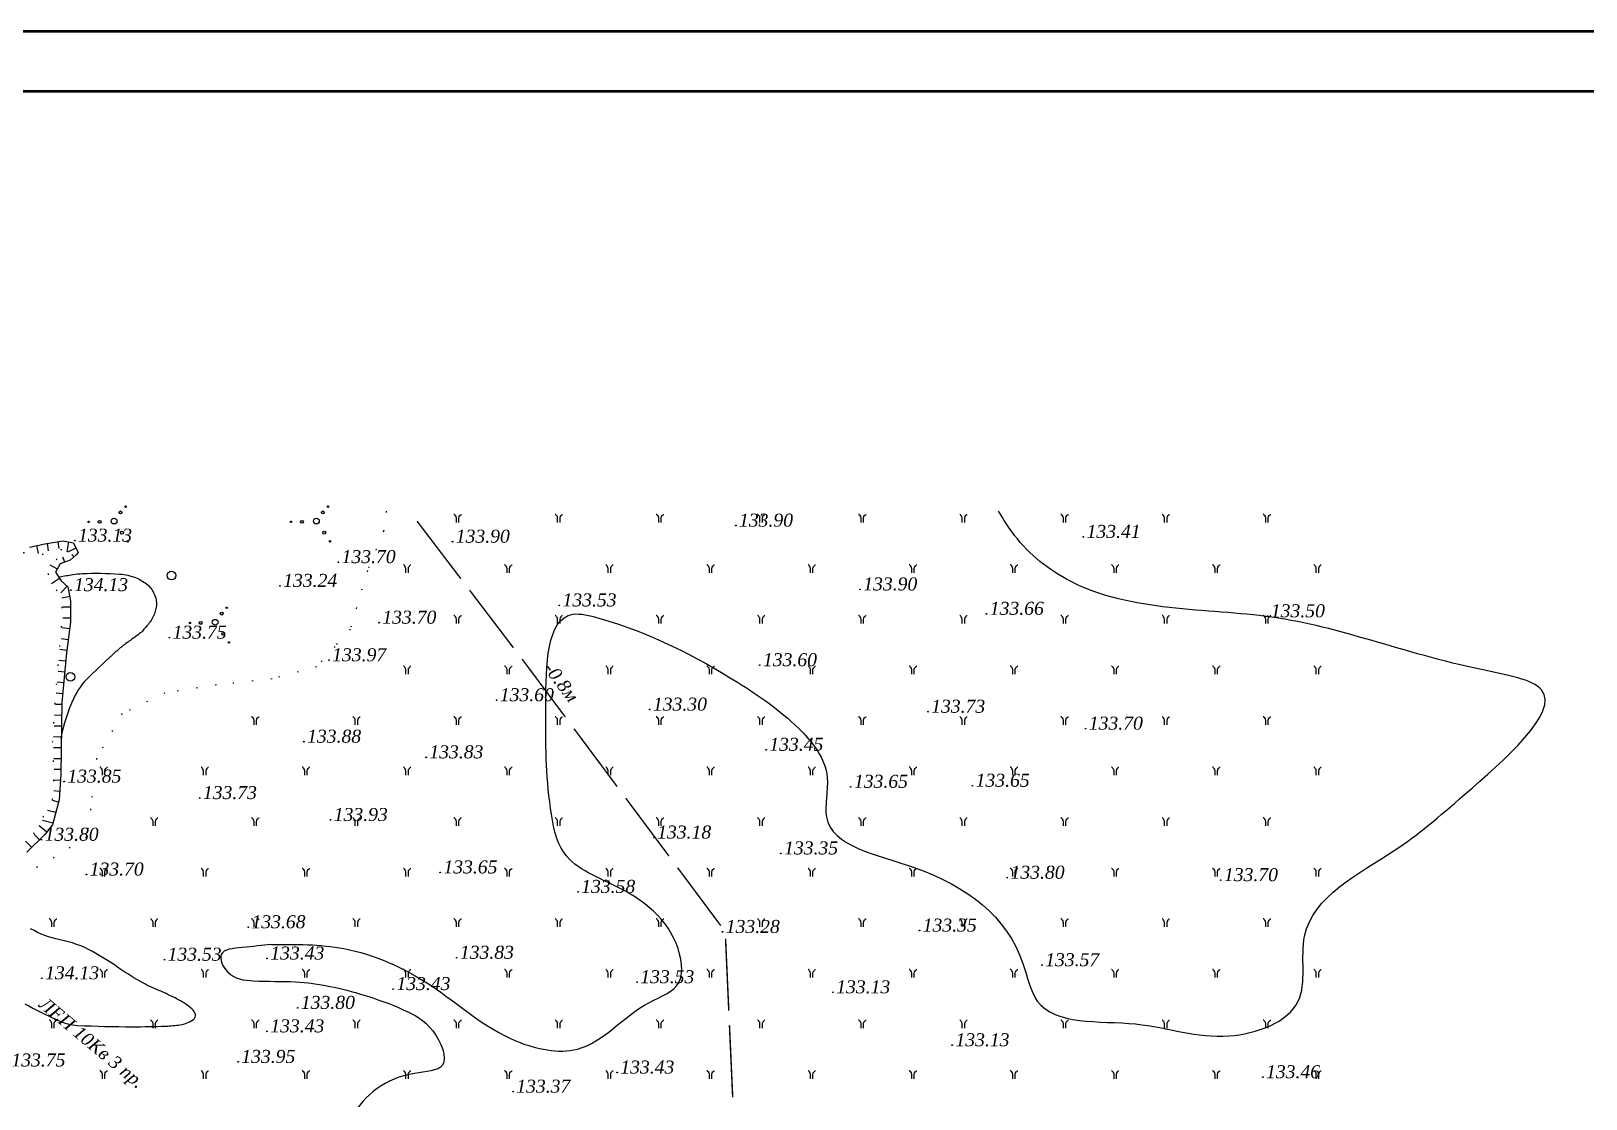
# Model space of a CAD drawing. Header units: millimetres. Extents: x 1400 to 4853, y -623 to 1865.
# Drawn here: x 3080.8 to 3209.9, y 1776.8 to 1865.5 of the extents above; entities that cross this region are included whole.
import ezdxf

# ---------------------------------------------------------------- set-up
doc = ezdxf.new("R2010")
doc.units = ezdxf.units.MM
doc.linetypes.add('ADOT', pattern=[10, 0, -10])
doc.linetypes.add('ADOT1', pattern=[1.6, 0.1, -1.5])
doc.layers.add('01_Північ', color=7, linetype='Continuous')
doc.styles.add('grad', font='timesi.ttf')
doc.styles.add('universw', font='timesi.ttf', dxfattribs={"oblique": 10})

# ---------------------------------------------------------------- blocks, each defined once
blk = doc.blocks.new('395_2')
at = {"linetype": 'Continuous'}
h = blk.add_hatch(color=0, dxfattribs=at)
h.paths.add_polyline_path([(-3.4, -0.1, 1), (-3.6, -0.1, 1)])
h.paths.add_polyline_path([(-2.2, -0.1, 1), (-1.8, -0.1, 1)])
h.paths.add_polyline_path([(1.1, 1.2, 1), (0.7, 1.2, 1)])
h.paths.add_polyline_path([(1.7, 2, 1), (1.5, 2, 1)])
h.paths.add_polyline_path([(0.9, -1.6, 1), (1.3, -1.6, 1)])
h.paths.add_polyline_path([(2, -2.8, 1), (1.8, -2.8, 1)])
at = {"color": 0, "linetype": 'Continuous'}
for centre, radius in [((-3.5, -0.1), 0.1), ((-2, -0.1), 0.2), ((0, 0), 0.4), ((0.9, 1.2), 0.2), ((1.6, 2), 0.1), ((1.1, -1.6), 0.2), ((1.9, -2.8), 0.1)]:
    blk.add_circle(centre, radius, dxfattribs=at)
blk = doc.blocks.new('369')
at = {"color": 0, "linetype": 'Continuous'}
blk.add_circle((0, 0), 0.6, dxfattribs=at)
blk = doc.blocks.new('403')
at = {"color": 0, "linetype": 'Continuous'}
for p, q in [((-0.45, 1.11), (-0.52, 1.11)), ((-0.38, 1.02), (-0.45, 1.11)), ((-0.31, 0.94), (-0.38, 1.02)), ((-0.21, 0.81), (-0.31, 0.94)), ((-0.17, 0.59), (-0.21, 0.81)), ((-0.17, 0), (-0.17, 0.59)), ((0.17, 0.59), (0.21, 0.81)), ((0.17, 0), (0.17, 0.59)), ((0.21, 0.81), (0.31, 0.94)), ((0.31, 0.94), (0.38, 1.02)), ((0.38, 1.02), (0.45, 1.11)), ((0.45, 1.11), (0.52, 1.11))]:
    blk.add_line(p, q, dxfattribs=at)

msp = doc.modelspace()

# ---------------------------------------------------------------- linework, layer by layer
at = {"lineweight": 50}
for points in [[(3351.713, 1865.4673), (3351.713, 1261.4673), (2485.713, 1261.4673), (2485.713, 1865.4673)], [(3346.713, 1860.4673), (3346.713, 1266.4673), (2505.713, 1266.4673), (2505.713, 1860.4673)]]:
    msp.add_lwpolyline(points, close=True, dxfattribs=at)
at = {"layer": '01_Північ', "color": 32, "linetype": 'Continuous'}
for p, q in [((3083.0423, 1823.0584), (3083.1306, 1822.4846)), ((3083.9316, 1823.044), (3083.7829, 1822.2257)), ((3081.267, 1822.7449), (3081.4068, 1822.0855)), ((3082.151, 1822.9214), (3082.2467, 1822.2994)), ((3083.6217, 1821.3611), (3083.4613, 1821.7825)), ((3084.5481, 1822.5289), (3083.8361, 1822.1896)), ((3084.3914, 1821.8058), (3084.217, 1822.012)), ((3083.0038, 1820.7805), (3082.4185, 1821.1059)), ((3083.1917, 1820.0177), (3082.5243, 1819.5725)), ((3083.8098, 1819.3677), (3083.2966, 1818.8147)), ((3084.0315, 1818.5085), (3083.3882, 1818.3794)), ((3084.1075, 1817.6143), (3083.4464, 1817.6143)), ((3084.1075, 1816.7125), (3083.4642, 1816.7125)), ((3084.0292, 1815.8161), (3083.3917, 1815.905)), ((3083.7804, 1814.0299), (3083.221, 1814.1078)), ((3083.9048, 1814.923), (3083.3064, 1815.0064)), ((3083.6906, 1813.1328), (3083.1368, 1813.1821)), ((3083.6107, 1812.2346), (3083.0626, 1812.2833)), ((3083.4508, 1810.4381), (3082.9142, 1810.4859)), ((3083.5308, 1811.3363), (3082.9884, 1811.3846)), ((3083.3822, 1809.5393), (3082.838, 1809.5488)), ((3083.3509, 1807.7361), (3082.73, 1807.7468)), ((3083.3666, 1808.6377), (3082.7779, 1808.6479)), ((3083.3353, 1806.8344), (3082.6821, 1806.8458)), ((3083.3196, 1805.9328), (3082.6698, 1805.9441)), ((3083.304, 1805.0312), (3082.7036, 1805.0416)), ((3083.2883, 1804.1295), (3082.7373, 1804.1391)), ((3083.2477, 1803.2289), (3082.7424, 1803.2616)), ((3083.0934, 1801.4353), (3082.5882, 1801.5679)), ((3083.1896, 1802.329), (3082.721, 1802.3593)), ((3082.6356, 1799.6909), (3081.7691, 1799.9183)), ((3082.8645, 1800.5631), (3082.1863, 1800.7411)), ((3081.5186, 1798.2988), (3081.0723, 1798.7557)), ((3082.1378, 1798.952), (3081.4963, 1799.4544)), ((3080.8735, 1797.6687), (3080.3502, 1798.2044))]:
    msp.add_line(p, q, dxfattribs=at)
at = {"layer": '01_Північ', "color": 32, "linetype": 'ADOT1', "flags": 128}
msp.add_lwpolyline([(3060.3792, 1813.096), (3061.0497, 1813.2002), (3063.1206, 1813.0811), (3065.5789, 1812.9173), (3067.5456, 1813.0216), (3068.7822, 1813.3938), (3069.6612, 1814.1383), (3069.989, 1814.734), (3071.2585, 1816.3452), (3072.5452, 1818.6075), (3073.1647, 1820.6317), (3073.8557, 1822.8702), (3074.3799, 1824.3467), (3075.3092, 1825.2516), (3075.7857, 1825.585), (3076.715, 1825.3707), (3077.4775, 1825.204), (3077.9778, 1824.8229), (3078.5735, 1823.9418), (3079.1454, 1823.0845), (3079.5505, 1822.4177), (3079.6934, 1822.2748), (3081.0754, 1821.9891), (3081.7902, 1822.0367), (3082.7672, 1822.4415), (3083.625, 1822.3939), (3083.7679, 1822.132), (3083.4105, 1821.7986), (3082.5766, 1821.4175), (3082.1715, 1820.9175), (3082.3144, 1819.6553), (3083.2914, 1818.7028), (3083.4188, 1817.0029), (3083.0759, 1813.1944), (3082.7329, 1809.005), (3082.5805, 1806.3391), (3082.6948, 1803.7112), (3082.6588, 1801.8299), (3081.8585, 1800.2684), (3080.944, 1798.6689), (3079.534, 1797.7929), (3077.743, 1797.4501), (3076.0282, 1796.6884), (3073.5131, 1795.0508), (3072.3699, 1794.6318), (3071.0362, 1794.4795), (3070.2359, 1794.7461), (3069.3595, 1795.3555), (3068.483, 1796.3457), (3067.3017, 1797.3359), (3066.349, 1797.831), (3064.8247, 1798.4784), (3062.9956, 1799.9257), (3061.9667, 1800.9159), (3060.4716, 1802.8652), (3059.6714, 1803.8173), (3058.7949, 1805.5692), (3058.5282, 1806.5213), (3058.7568, 1807.0165), (3059.3284, 1807.245), (3059.9762, 1807.0165), (3061.3862, 1806.4071), (3063.2915, 1805.8739), (3064.9683, 1804.8837), (3066.302, 1803.8554), (3067.5214, 1803.246), (3068.3598, 1802.1035), (3069.8841, 1799.8945), (3071.4464, 1799.0566), (3072.9326, 1798.8281), (3075.1428, 1799.5137), (3076.3241, 1800.8086), (3077.4673, 1802.3701), (3077.7341, 1803.7792), (3078.0008, 1806.4071), (3078.1944, 1810.9146), (3078.4993, 1814.5708), (3078.3849, 1816.5131), (3077.7371, 1817.4272), (3076.8988, 1817.6557), (3075.3745, 1817.8461), (3074.2694, 1817.351), (3072.9738, 1814.2661), (3071.4495, 1811.6001), (3069.3917, 1810.8765), (3067.1434, 1811.0669), (3065.7715, 1811.2193), (3063.3327, 1811.6763), (3062.0752, 1812.2857), (3061.2749, 1812.6284), (3060.7795, 1813.6187)], dxfattribs=at)
at = {"layer": '01_Північ', "linetype": 'ADOT1'}
msp.add_lwpolyline([(3110.3104, 1825.5981), (3110.0952, 1823.9415), (3108.7494, 1820.6629), (3107.3194, 1815.7869), (3106.0577, 1814.3578), (3104.5436, 1812.6764), (3100.8425, 1811.6676), (3096.2161, 1811.1632), (3091.9262, 1810.4907), (3088.3696, 1808.7803), (3086.2667, 1805.0813), (3085.762, 1800.878), (3085.4255, 1798.524), (3082.7338, 1796.8427), (3079.0327, 1794.741)], dxfattribs=at)
at = {"layer": '01_Північ', "color": 7, "linetype": 'Continuous', "const_width": 0.12}
for points in [[(3116.5076, 1819.9883), (3112.8732, 1824.7624)], [(3120.8688, 1814.2595), (3117.2344, 1819.0335)], [(3121.9335, 1812.8609), (3121.5957, 1813.3047)], [(3125.1852, 1808.4968), (3121.9335, 1812.8609)], [(3129.4871, 1802.7233), (3125.9022, 1807.5346)], [(3133.789, 1796.9498), (3130.204, 1801.7611)], [(3138.0909, 1791.1762), (3134.5059, 1795.9875)], [(3138.7578, 1784.1058), (3138.4876, 1790.0997)], [(3139.082, 1776.9131), (3138.8118, 1782.907)]]:
    msp.add_lwpolyline(points, dxfattribs=at)
at = {"layer": '01_Північ', "color": 32, "linetype": 'Continuous', "flags": 128}
msp.add_lwpolyline([(3080.677, 1822.6199), (3081.9622, 1822.8923), (3083.481, 1823.1259), (3084.3378, 1822.9702), (3084.7273, 1822.1528), (3084.5715, 1821.9582), (3084.0652, 1821.53), (3083.2474, 1821.2186), (3082.8579, 1820.518), (3083.3253, 1819.8174), (3083.8705, 1819.3114), (3084.1075, 1818.1296), (3084.1075, 1816.3781), (3083.7529, 1813.8324), (3083.385, 1809.6976), (3083.2819, 1803.7584), (3083.1445, 1801.6299), (3082.5949, 1799.5357), (3081.9766, 1798.7461), (3080.4652, 1797.2699)], dxfattribs=at)
at = {"layer": '01_Північ', "color": 30}
for points in [[(3083.1679, 1820.1313, -0.01673076), (3084.2848, 1820.3338, -0.02400134), (3085.0724, 1820.4112, -0.03143657), (3088.1732, 1820.3712, -0.07213763), (3089.4976, 1820.0753, -0.07899452), (3090.4061, 1819.5534, -0.09734932), (3090.954, 1818.8997, -0.05437455), (3091.1751, 1818.3691, -0.07367566), (3091.234, 1817.948, -0.09063563), (3091.0671, 1817.074, -0.08061054), (3090.5619, 1816.2125, -0.01434881), (3090.064, 1815.6449, -0.03433396), (3089.8337, 1815.4288, -0.02178645), (3089.402, 1815.1065, 0.01191386), (3088.6013, 1814.533, 0.02257305), (3087.8717, 1813.9302, 0.00698035), (3085.6326, 1811.8459, 0.09392507), (3084.3579, 1810.0601, 0.05890473), (3083.28, 1806.7514)], [(3080.3076, 1784.6787, 0.01246897), (3082.9894, 1783.3455, 0.03999011), (3083.8658, 1783.0191, 0.05818326), (3084.673, 1782.8886, 0.01037474), (3089.2426, 1782.7821, 0.01063103), (3092.0209, 1782.834, 0.0250478), (3093.1961, 1782.9401, 0.11599003), (3094.297, 1783.3685, 0.31601269), (3094.4612, 1783.8094, 0.15513434), (3094.1802, 1784.2544, 0.0543699), (3092.9589, 1785.0738, 0.02191591), (3091.4548, 1785.7792, -0.02449885), (3090.1123, 1786.4172, -0.03054192), (3088.1131, 1787.6533, 0.02776295), (3085.9216, 1789.0251, 0.07965768), (3083.2035, 1790.0013, -0.08894249), (3080.782, 1790.9217, -0.0440819)]]:
    msp.add_lwpolyline(points, format="xyb", dxfattribs=at)
at = {"layer": '01_Північ', "color": 7}
for centre in [(3139.3385, 1824.3999, 40.17), (3084.4516, 1823.1514, 39.939), (3115.818, 1823.0664, 40.17), (3168.1987, 1823.4645, 40.023), (3106.3376, 1821.3683, 40.11), (3101.4864, 1819.3966, 39.972), (3084.1227, 1819.0415, 40.239), (3149.6546, 1819.1003, 40.17), (3124.6844, 1817.7712, 40.059), (3160.1635, 1817.0768, 40.098), (3183.5027, 1816.8717, 40.05), (3109.7196, 1816.339, 40.11), (3092.3062, 1815.0959, 40.125), (3105.5561, 1813.2181, 40.191), (3141.3271, 1812.8083, 40.08), (3119.478, 1809.9021, 40.08), (3132.1898, 1809.1203, 39.99), (3155.2965, 1808.9447, 40.119), (3168.3874, 1807.5398, 40.26), (3103.4743, 1806.4561, 40.164), (3113.623, 1805.1557, 40.149), (3141.8542, 1805.7836, 40.035), (3083.5672, 1803.1402, 40.155), (3148.8829, 1802.7104, 40.095), (3158.9866, 1802.7982, 40.095), (3094.8219, 1801.7748, 40.119), (3105.6862, 1799.9543, 40.179), (3132.5413, 1798.4956, 39.954), (3081.6769, 1798.3115, 40.14), (3143.0842, 1797.1785, 40.005), (3085.4193, 1795.425, 40.11), (3114.794, 1795.598, 40.095), (3161.8859, 1795.1589, 40.14), (3179.6059, 1794.9568, 40.11), (3126.2335, 1793.9824, 40.074), (3098.8553, 1791.0467, 40.104), (3154.5937, 1790.7685, 40.005), (3138.2392, 1790.6545, 39.984), (3091.8871, 1788.3511, 40.059), (3100.4167, 1788.4459, 40.029), (3116.1602, 1788.511, 40.149), (3164.7642, 1787.8932, 40.071), (3081.7176, 1786.8062, 40.239), (3110.8906, 1785.9102, 40.029), (3131.1411, 1786.481, 40.059), (3147.4107, 1785.6422, 39.939), (3102.9538, 1784.3498, 40.14), (3100.4167, 1782.3992, 40.029), (3157.3132, 1781.2469, 39.939), (3098.0096, 1779.8635, 40.185), (3129.4812, 1778.9795, 40.029), (3183.1012, 1778.5919, 40.038), (3120.8442, 1777.3928, 40.011)]:
    msp.add_circle(centre, 0.03, dxfattribs=at)
at = {"layer": '01_Північ', "color": 30}
msp.add_open_spline([(3100.7719, 1789.6096), (3102.7956, 1789.6255), (3107.4318, 1789.662), (3114.4849, 1786.4554), (3119.614, 1781.5469), (3127.2624, 1779.9875), (3130.5269, 1784.443), (3135.0434, 1785.9487), (3134.6653, 1790.8218), (3130.5737, 1794.3474), (3124.7324, 1796.2202), (3123.5711, 1802.7797), (3123.5324, 1808.1978), (3123.6213, 1817.845), (3131.7644, 1815.7638), (3137.7523, 1812.6469), (3144.2827, 1808.2292), (3147.5195, 1804.1428), (3145.8303, 1798.0117), (3156.3826, 1796.1444), (3162.7062, 1791.2914), (3164.3792, 1782.6989), (3172.9735, 1783.7084), (3179.3587, 1781.0645), (3187.4082, 1783.8955), (3185.185, 1792.6088), (3193.9831, 1796.9178), (3199.8242, 1802.0589), (3210.0359, 1810.8513), (3195.7997, 1813.2826), (3185.0946, 1817.9536), (3169.9601, 1817.0425), (3163.065, 1822.5028), (3161.5696, 1824.8995), (3161.1673, 1825.5981)], degree=3, knots=[0, 0, 0, 0, 20.08899073, 46.02505419, 74.54024475, 91.56348481, 115.33689798, 125.12523841, 133.01652171, 157.53459508, 175.96097375, 188.78512449, 217.73855593, 243.67667572, 250.99414323, 293.26782357, 314.39846265, 330.16681118, 341.12488912, 369.21213995, 409.27612121, 420.43587382, 448.35464439, 474.43314628, 495.89036247, 513.94341821, 548.20527083, 573.12661894, 609.10234873, 626.21508846, 686.48255566, 743.11714295, 763.11460475, 771.08713075, 771.08713075, 771.08713075, 771.08713075], dxfattribs=at)
msp.add_spline([(3100.7719, 1789.6096), (3098.3371, 1789.3579), (3096.616, 1788.7705), (3097.1197, 1787.344), (3099.3027, 1786.5888), (3102.7869, 1786.5049), (3108.4541, 1785.4141), (3111.7285, 1784.1974), (3114.1745, 1782.432), (3114.9721, 1779.5791), (3112.6633, 1778.9078), (3107.4556, 1775.2898), (3105.2727, 1772.4368), (3103.2157, 1771.1362), (3103.3757, 1770.4514), (3106.6636, 1770.1831), (3111.2934, 1770.6526), (3117.3993, 1769.3784), (3119.882, 1769.2443), (3128.0682, 1765.4932), (3133.1857, 1761.5068), (3133.7912, 1756.1416), (3131.684, 1752.4561), (3126.1902, 1748.9962), (3120.1696, 1747.191), (3116.3315, 1745.7619), (3117.4603, 1741.6251), (3120.3201, 1739.7447), (3129.4263, 1739.7447), (3137.3283, 1741.0234), (3149.4448, 1742.6029), (3156.1427, 1743.4303), (3164.1477, 1745.0035), (3167.8354, 1749.0651), (3170.2436, 1755.9849), (3172.0498, 1759.3695), (3178.0826, 1761.9489), (3188.0919, 1762.325), (3186.1452, 1773.0815), (3190.7359, 1774.661), (3201.0462, 1771.3515), (3207.5183, 1771.502)], degree=3, dxfattribs=at)

# ---------------------------------------------------------------- block references
at = {"layer": '01_Північ', "color": 7, "linetype": 'ADOT', "xscale": 0.6, "yscale": 0.6, "zscale": 0.6}
for name, p in [('395_2', (3087.7097, 1824.7723)), ('395_2', (3104.5097, 1824.7723)), ('369', (3092.484, 1820.2459)), ('395_2', (3096.1097, 1816.3723)), ('369', (3084.084, 1811.8459))]:
    msp.add_blockref(name, p, dxfattribs=at)
at = {"layer": '01_Північ', "color": 7, "xscale": 0.6, "yscale": 0.6, "zscale": 0.6}
for p in [(3116.2476, 1824.6632), (3124.6476, 1824.6632), (3133.0476, 1824.6632), (3141.4476, 1824.6632), (3149.8476, 1824.6632), (3158.2476, 1824.6632), (3166.6476, 1824.6632), (3175.0476, 1824.6632), (3183.4476, 1824.6632), (3112.0476, 1820.4632), (3120.4476, 1820.4632), (3128.8476, 1820.4632), (3137.2476, 1820.4632), (3145.6476, 1820.4632), (3154.0476, 1820.4632), (3162.4476, 1820.4632), (3170.8476, 1820.4632), (3179.2476, 1820.4632), (3187.6476, 1820.4632), (3116.2476, 1816.2632), (3124.6476, 1816.2632), (3133.0476, 1816.2632), (3141.4476, 1816.2632), (3149.8476, 1816.2632), (3158.2476, 1816.2632), (3166.6476, 1816.2632), (3175.0476, 1816.2632), (3183.4476, 1816.2632), (3112.0476, 1812.0632), (3120.4476, 1812.0632), (3128.8476, 1812.0632), (3137.2476, 1812.0632), (3145.6476, 1812.0632), (3154.0476, 1812.0632), (3162.4476, 1812.0632), (3170.8476, 1812.0632), (3179.2476, 1812.0632), (3187.6476, 1812.0632), (3099.4476, 1807.8632), (3107.8476, 1807.8632), (3116.2476, 1807.8632), (3124.6476, 1807.8632), (3133.0476, 1807.8632), (3141.4476, 1807.8632), (3149.8476, 1807.8632), (3158.2476, 1807.8632), (3166.6476, 1807.8632), (3175.0476, 1807.8632), (3183.4476, 1807.8632), (3086.8476, 1803.6632), (3095.2476, 1803.6632), (3103.6476, 1803.6632), (3112.0476, 1803.6632), (3120.4476, 1803.6632), (3128.8476, 1803.6632), (3137.2476, 1803.6632), (3145.6476, 1803.6632), (3154.0476, 1803.6632), (3162.4476, 1803.6632), (3170.8476, 1803.6632), (3179.2476, 1803.6632), (3187.6476, 1803.6632), (3091.0476, 1799.4632), (3099.4476, 1799.4632), (3107.8476, 1799.4632), (3116.2476, 1799.4632), (3124.6476, 1799.4632), (3133.0476, 1799.4632), (3141.4476, 1799.4632), (3149.8476, 1799.4632), (3158.2476, 1799.4632), (3166.6476, 1799.4632), (3175.0476, 1799.4632), (3183.4476, 1799.4632), (3086.8476, 1795.2632), (3095.2476, 1795.2632), (3103.6476, 1795.2632), (3112.0476, 1795.2632), (3120.4476, 1795.2632), (3128.8476, 1795.2632), (3137.2476, 1795.2632), (3145.6476, 1795.2632), (3154.0476, 1795.2632), (3162.4476, 1795.2632), (3170.8476, 1795.2632), (3179.2476, 1795.2632), (3187.6476, 1795.2632), (3082.6476, 1791.0632), (3091.0476, 1791.0632), (3099.4476, 1791.0632), (3107.8476, 1791.0632), (3116.2476, 1791.0632), (3124.6476, 1791.0632), (3133.0476, 1791.0632), (3141.4476, 1791.0632), (3149.8476, 1791.0632), (3158.2476, 1791.0632), (3166.6476, 1791.0632), (3175.0476, 1791.0632), (3183.4476, 1791.0632), (3086.8476, 1786.8632), (3095.2476, 1786.8632), (3103.6476, 1786.8632), (3112.0476, 1786.8632), (3120.4476, 1786.8632), (3128.8476, 1786.8632), (3137.2476, 1786.8632), (3145.6476, 1786.8632), (3154.0476, 1786.8632), (3162.4476, 1786.8632), (3170.8476, 1786.8632), (3179.2476, 1786.8632), (3187.6476, 1786.8632), (3082.6476, 1782.6632), (3091.0476, 1782.6632), (3099.4476, 1782.6632), (3107.8476, 1782.6632), (3116.2476, 1782.6632), (3124.6476, 1782.6632), (3133.0476, 1782.6632), (3141.4476, 1782.6632), (3149.8476, 1782.6632), (3158.2476, 1782.6632), (3166.6476, 1782.6632), (3175.0476, 1782.6632), (3183.4476, 1782.6632), (3086.8476, 1778.4632), (3095.2476, 1778.4632), (3103.6476, 1778.4632), (3112.0476, 1778.4632), (3120.4476, 1778.4632), (3128.8476, 1778.4632), (3137.2476, 1778.4632), (3145.6476, 1778.4632), (3154.0476, 1778.4632), (3162.4476, 1778.4632), (3170.8476, 1778.4632), (3179.2476, 1778.4632), (3187.6476, 1778.4632)]:
    msp.add_blockref('403', p, dxfattribs=at)

# ---------------------------------------------------------------- texts
at = {"layer": '01_Північ', "color": 7, "style": 'universw'}
for s, p in [('133.90', (3139.6071, 1824.3132, 40.17)), ('133.41', (3168.4672, 1823.3778, 40.023)), ('133.13', (3084.7202, 1823.0648, 39.939)), ('133.90', (3116.0866, 1822.9797, 40.17)), ('133.70', (3106.6061, 1821.2816, 40.11)), ('134.13', (3084.3912, 1818.9548, 40.239)), ('133.24', (3101.7549, 1819.3099, 39.972)), ('133.90', (3149.9231, 1819.0136, 40.17)), ('133.53', (3124.9529, 1817.6845, 40.059)), ('133.66', (3160.432, 1816.9901, 40.098)), ('133.50', (3183.7712, 1816.785, 40.05)), ('133.70', (3109.9882, 1816.2523, 40.11)), ('133.75', (3092.5747, 1815.0092, 40.125)), ('133.97', (3105.8246, 1813.1314, 40.191)), ('133.60', (3141.5956, 1812.7216, 40.08)), ('133.60', (3119.7465, 1809.8154, 40.08)), ('133.30', (3132.4583, 1809.0337, 39.99)), ('133.73', (3155.5651, 1808.8581, 40.119)), ('133.70', (3168.6559, 1807.4531, 40.26)), ('133.88', (3103.7428, 1806.3694, 40.164)), ('133.45', (3142.1228, 1805.697, 40.035)), ('133.83', (3113.8915, 1805.0691, 40.149)), ('133.85', (3083.8357, 1803.0535, 40.155)), ('133.65', (3149.1514, 1802.6237, 40.095)), ('133.65', (3159.2551, 1802.7115, 40.095)), ('133.73', (3095.0904, 1801.6881, 40.119)), ('133.93', (3105.9547, 1799.8676, 40.179)), ('133.80', (3081.9454, 1798.2249, 40.14)), ('133.18', (3132.8098, 1798.4089, 39.954)), ('133.35', (3143.3528, 1797.0918, 40.005)), ('133.70', (3085.6878, 1795.3384, 40.11)), ('133.65', (3115.0625, 1795.5113, 40.095)), ('133.80', (3162.1544, 1795.0722, 40.14)), ('133.70', (3179.8744, 1794.8701, 40.11)), ('133.58', (3126.5021, 1793.8958, 40.074)), ('133.68', (3099.1238, 1790.96, 40.104)), ('133.28', (3138.5077, 1790.5678, 39.984)), ('133.35', (3154.8622, 1790.6818, 40.005)), ('133.43', (3100.6852, 1788.3593, 40.029)), ('133.83', (3116.4287, 1788.4243, 40.149)), ('133.53', (3092.1556, 1788.2644, 40.059)), ('133.57', (3165.0327, 1787.8066, 40.071)), ('134.13', (3081.9861, 1786.7195, 40.239)), ('133.43', (3111.1592, 1785.8235, 40.029)), ('133.53', (3131.4097, 1786.3943, 40.059)), ('133.13', (3147.6792, 1785.5555, 39.939)), ('133.80', (3103.2224, 1784.2631, 40.14)), ('133.43', (3100.6852, 1782.3125, 40.029)), ('133.13', (3157.5818, 1781.1602, 39.939)), ('133.75', (3079.1879, 1779.4785, 40.125)), ('133.95', (3098.2781, 1779.7768, 40.185)), ('133.43', (3129.7497, 1778.8928, 40.029)), ('133.46', (3183.3697, 1778.5053, 40.038)), ('133.37', (3121.1127, 1777.3061, 40.011))]:
    msp.add_text(s, height=1.08, dxfattribs=at).set_placement(p)
at = {"layer": '01_Північ', "color": 7, "linetype": 'Continuous', "style": 'grad'}
msp.add_text('-0.8м', height=1.08, rotation=306.544517, dxfattribs=at).set_placement((3123.35, 1812.5372))
at = {"layer": '01_Північ', "color": 7, "style": 'grad'}
msp.add_text('ЛЕП 10Кв 3 пр.', height=1.08, rotation=320.152476, dxfattribs=at).set_placement((3081.3886, 1784.4892))

doc.saveas('drawing.dxf')
